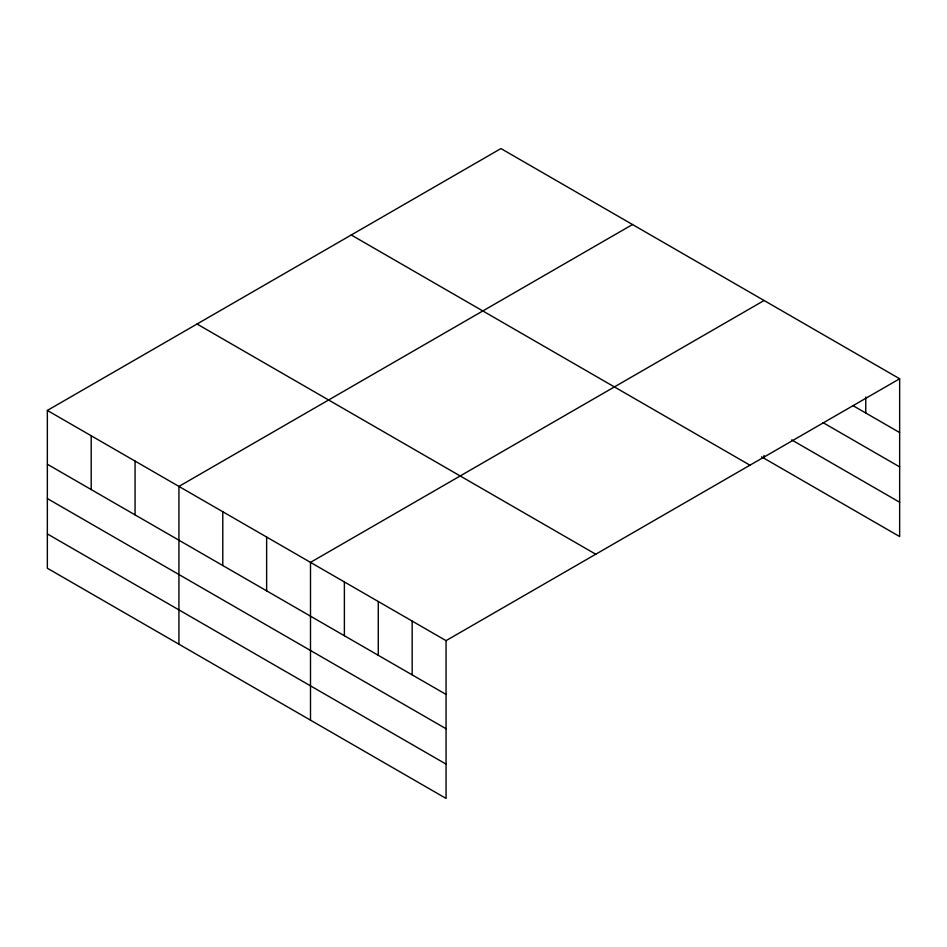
<?xml version="1.0" encoding="UTF-8"?>
<svg xmlns="http://www.w3.org/2000/svg" width="947" height="947" viewBox="0 0 947 947"><rect width="100%" height="100%" fill="white"/><g stroke="black" fill="none" stroke-linecap="round" stroke-linejoin="round"><path stroke-width="1.42" d="M47.35 410.442L446.061 640.646L446.061 798.428L47.35 568.236L47.35 410.442L500.939 148.572L899.65 378.764L899.65 536.558L761.577 456.845M632.513 224.534L178.924 486.415L178.924 644.197M764.087 300.507L310.498 562.376L310.498 720.158M446.061 640.646L899.65 378.764M853.211 405.754L899.65 432.566M823.085 422.67L899.65 466.883M791.704 439.917L899.65 502.241M351.254 234.986L749.965 465.19M197.035 324.028L595.746 554.22M47.35 464.243L446.061 694.435M47.35 498.56L446.061 728.752M47.35 533.919L446.061 764.111M865.759 397.006L865.759 412.999M764.087 455.424L764.087 458.289M412.17 621.078L412.17 674.868M378.279 601.511L378.279 655.3M344.388 581.943L344.388 635.733M266.64 537.056L266.64 590.845M222.782 511.735L222.782 565.525M135.066 461.094L135.066 514.884M91.208 435.774L91.208 489.563"/></g></svg>
